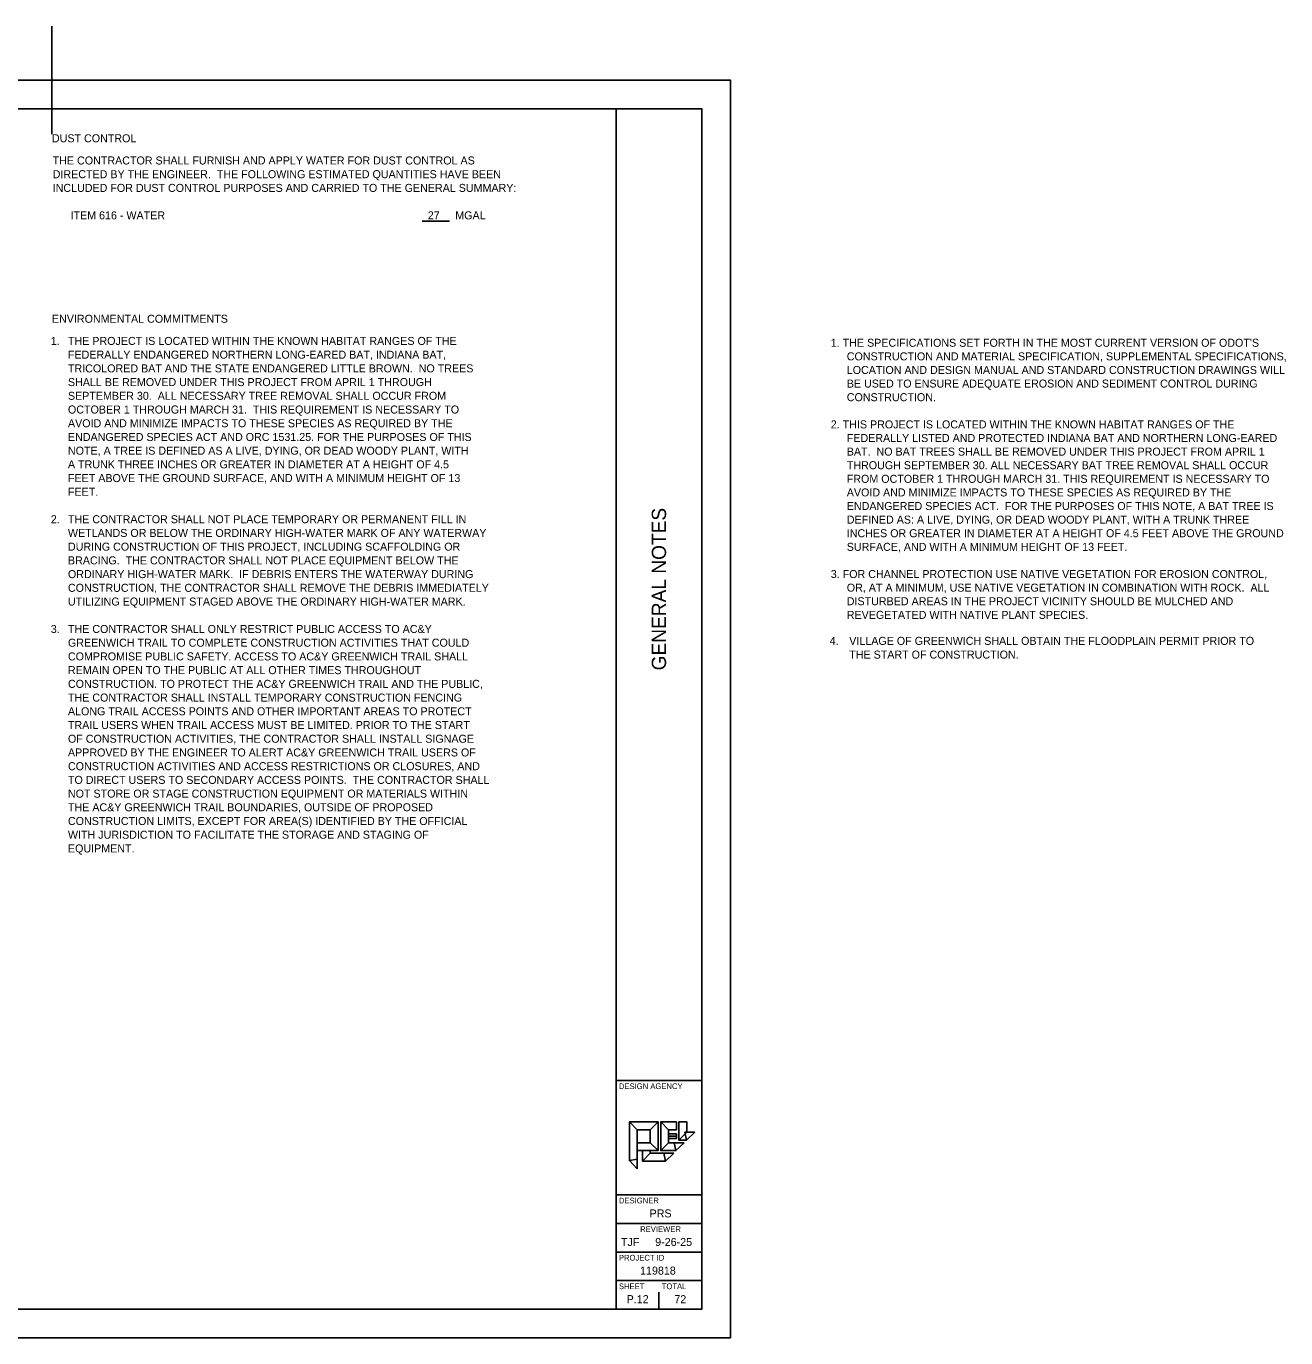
# Model space of a CAD drawing. Extents: x -61 to -14, y -133 to 32.
# Drawn here: x -35.63 to -13.6, y -106.84 to -83.9 of the extents above; entities that cross this region are included whole.
import ezdxf

# ---------------------------------------------------------------- set-up
doc = ezdxf.new("R2010")
doc.units = 0
for name, color, linetype in [('Default', 7, 'Continuous'), ('SC_Scratch1', 7, 'Continuous'), ('SH_Border', 7, 'Continuous'), ('SH_Cut_Line', 7, 'Continuous'), ('SH_Data', 7, 'Continuous'), ('SH_Text', 7, 'Continuous')]:
    doc.layers.add(name, color=color, linetype=linetype)

msp = doc.modelspace()

# ---------------------------------------------------------------- linework, layer by layer
at = {"layer": 'Default'}
msp.add_line((-24.395, -103.318), (-24.258, -103.318), dxfattribs=at)
for points in [[(-25.081, -103.744), (-25.081, -103.067), (-24.944, -103.204), (-24.944, -103.716)], [(-25.081, -103.067), (-24.578, -103.067), (-24.715, -103.204), (-24.944, -103.204)], [(-24.578, -103.067), (-24.578, -103.569), (-24.715, -103.433), (-24.715, -103.204)], [(-24.533, -103.569), (-24.533, -103.067), (-24.395, -103.204), (-24.395, -103.433)], [(-24.533, -103.067), (-24.258, -103.067), (-24.258, -103.204), (-24.395, -103.204)], [(-24.213, -103.387), (-24.213, -103.067), (-24.075, -103.067), (-24.075, -103.249)], [(-24.578, -103.569), (-24.944, -103.569), (-24.944, -103.433), (-24.715, -103.433)], [(-24.267, -103.569), (-24.533, -103.569), (-24.395, -103.433), (-24.295, -103.433)], [(-24.258, -103.277), (-24.258, -103.36), (-24.394, -103.36), (-24.394, -103.277)], [(-24.121, -103.433), (-24.267, -103.569), (-24.295, -103.433)], [(-24.084, -103.387), (-24.213, -103.387), (-24.075, -103.249), (-24.112, -103.249)], [(-23.938, -103.249), (-24.084, -103.387), (-24.112, -103.249)], [(-24.853, -103.753), (-24.853, -103.569), (-24.715, -103.569), (-24.715, -103.616)], [(-24.45, -103.753), (-24.853, -103.753), (-24.715, -103.616), (-24.478, -103.616)], [(-24.304, -103.616), (-24.45, -103.753), (-24.478, -103.616)], [(-24.944, -103.889), (-25.081, -103.744), (-24.944, -103.716)]]:
    msp.add_lwpolyline(points, close=True, dxfattribs=at)
at = {"layer": 'SC_Scratch1'}
msp.add_line((-35.184, -85.79), (-35.184, -83.9), dxfattribs=at)
at = {"layer": 'SH_Border'}
for p, q in [((-25.314, -106.343), (-25.314, -85.343)), ((-25.314, -102.343), (-23.814, -102.343)), ((-25.314, -104.343), (-23.814, -104.343)), ((-25.314, -104.843), (-23.814, -104.843)), ((-25.314, -105.343), (-23.814, -105.343)), ((-25.314, -105.843), (-23.814, -105.843))]:
    msp.add_line(p, q, dxfattribs=at)
msp.add_lwpolyline([(-55.814, -85.343), (-23.814, -85.343), (-23.814, -106.343), (-55.814, -106.343)], close=True, dxfattribs=at)
at = {"layer": 'SH_Cut_Line'}
msp.add_lwpolyline([(-57.314, -106.843), (-23.314, -106.843), (-23.314, -84.843), (-57.314, -84.843)], close=True, dxfattribs=at)
at = {"layer": 'SH_Data'}
for p, q in [((-24.564, -103.343), (-24.564, -103.343)), ((-24.939, -106.168), (-24.939, -106.168)), ((-24.564, -106.343), (-24.564, -106.043))]:
    msp.add_line(p, q, dxfattribs=at)
at = {"layer": 'SH_Text'}
msp.add_line((-28.709, -87.31), (-28.228, -87.31), dxfattribs=at)

# ---------------------------------------------------------------- texts
at = {"layer": 'SH_Data'}
msp.add_text('GENERAL NOTES', height=0.25, rotation=90, dxfattribs=at).set_placement((-24.439, -95.168))
for s, height, p in [('DESIGN AGENCY', 0.1, (-25.264, -102.493)), ('DESIGNER', 0.1, (-25.264, -104.493)), ('PRS', 0.14, (-24.727, -104.738)), ('REVIEWER', 0.1, (-24.892, -104.993)), ('TJF', 0.14, (-25.228, -105.238)), ('9-26-25', 0.14, (-24.629, -105.238)), ('PROJECT ID', 0.1, (-25.264, -105.493)), ('119818', 0.14, (-24.894, -105.738)), ('SHEET', 0.1, (-25.264, -105.993)), ('TOTAL', 0.1, (-24.514, -105.993)), ('P.12', 0.14, (-25.129, -106.238)), ('72', 0.14, (-24.294, -106.238))]:
    msp.add_text(s, height=height, dxfattribs=at).set_placement(p)
at = {"layer": 'SH_Text'}
for s, p in [('DUST CONTROL', (-35.184, -85.93)), ('THE CONTRACTOR SHALL FURNISH AND APPLY WATER FOR DUST CONTROL AS ', (-35.171, -86.318)), ('DIRECTED BY THE ENGINEER.  THE FOLLOWING ESTIMATED QUANTITIES HAVE BEEN', (-35.171, -86.558)), ('INCLUDED FOR DUST CONTROL PURPOSES AND CARRIED TO THE GENERAL SUMMARY:', (-35.171, -86.798)), ('      ITEM 616 - WATER ', (-35.171, -87.278)), ('27', (-28.608, -87.278)), ('MGAL', (-28.127, -87.278)), ('ENVIRONMENTAL COMMITMENTS', (-35.184, -89.087)), ('1.', (-35.204, -89.475)), ('THE PROJECT IS LOCATED WITHIN THE KNOWN HABITAT RANGES OF THE ', (-34.904, -89.475)), ("1. THE SPECIFICATIONS SET FORTH IN THE MOST CURRENT VERSION OF ODOT'S ", (-21.557, -89.507)), ('FEDERALLY ENDANGERED NORTHERN LONG-EARED BAT, INDIANA BAT, ', (-34.904, -89.715)), ('CONSTRUCTION AND MATERIAL SPECIFICATION, SUPPLEMENTAL SPECIFICATIONS, ', (-21.277, -89.745)), ('TRICOLORED BAT AND THE STATE ENDANGERED LITTLE BROWN.  NO TREES ', (-34.904, -89.955)), ('LOCATION AND DESIGN MANUAL AND STANDARD CONSTRUCTION DRAWINGS WILL ', (-21.277, -89.983)), ('SHALL BE REMOVED UNDER THIS PROJECT FROM APRIL 1 THROUGH ', (-34.904, -90.195)), ('BE USED TO ENSURE ADEQUATE EROSION AND SEDIMENT CONTROL DURING ', (-21.277, -90.221)), ('SEPTEMBER 30.  ALL NECESSARY TREE REMOVAL SHALL OCCUR FROM ', (-34.904, -90.435)), ('CONSTRUCTION.', (-21.277, -90.459)), ('OCTOBER 1 THROUGH MARCH 31.  THIS REQUIREMENT IS NECESSARY TO ', (-34.904, -90.675)), ('AVOID AND MINIMIZE IMPACTS TO THESE SPECIES AS REQUIRED BY THE ', (-34.904, -90.915)), ('2. THIS PROJECT IS LOCATED WITHIN THE KNOWN HABITAT RANGES OF THE ', (-21.557, -90.935)), ('ENDANGERED SPECIES ACT AND ORC 1531.25. FOR THE PURPOSES OF THIS ', (-34.904, -91.155)), ('FEDERALLY LISTED AND PROTECTED INDIANA BAT AND NORTHERN LONG-EARED ', (-21.277, -91.173)), ('NOTE, A TREE IS DEFINED AS A LIVE, DYING, OR DEAD WOODY PLANT, WITH ', (-34.904, -91.395)), ('BAT.  NO BAT TREES SHALL BE REMOVED UNDER THIS PROJECT FROM APRIL 1 ', (-21.277, -91.411)), ('A TRUNK THREE INCHES OR GREATER IN DIAMETER AT A HEIGHT OF 4.5 ', (-34.904, -91.634)), ('THROUGH SEPTEMBER 30. ALL NECESSARY BAT TREE REMOVAL SHALL OCCUR ', (-21.277, -91.649)), ('FEET ABOVE THE GROUND SURFACE, AND WITH A MINIMUM HEIGHT OF 13 ', (-34.904, -91.874)), ('FROM OCTOBER 1 THROUGH MARCH 31. THIS REQUIREMENT IS NECESSARY TO ', (-21.277, -91.887)), ('FEET.', (-34.904, -92.114)), ('AVOID AND MINIMIZE IMPACTS TO THESE SPECIES AS REQUIRED BY THE ', (-21.277, -92.125)), ('ENDANGERED SPECIES ACT.  FOR THE PURPOSES OF THIS NOTE, A BAT TREE IS ', (-21.277, -92.363)), ('2.', (-35.204, -92.594)), ('THE CONTRACTOR SHALL NOT PLACE TEMPORARY OR PERMANENT FILL IN ', (-34.904, -92.594)), ('DEFINED AS: A LIVE, DYING, OR DEAD WOODY PLANT, WITH A TRUNK THREE ', (-21.277, -92.601)), ('WETLANDS OR BELOW THE ORDINARY HIGH-WATER MARK OF ANY WATERWAY ', (-34.904, -92.834)), ('INCHES OR GREATER IN DIAMETER AT A HEIGHT OF 4.5 FEET ABOVE THE GROUND ', (-21.277, -92.839)), ('DURING CONSTRUCTION OF THIS PROJECT, INCLUDING SCAFFOLDING OR ', (-34.904, -93.074)), ('SURFACE, AND WITH A MINIMUM HEIGHT OF 13 FEET.', (-21.277, -93.077)), ('BRACING.  THE CONTRACTOR SHALL NOT PLACE EQUIPMENT BELOW THE ', (-34.904, -93.314)), ('ORDINARY HIGH-WATER MARK.  IF DEBRIS ENTERS THE WATERWAY DURING ', (-34.904, -93.554)), ('3. FOR CHANNEL PROTECTION USE NATIVE VEGETATION FOR EROSION CONTROL, ', (-21.557, -93.553)), ('CONSTRUCTION, THE CONTRACTOR SHALL REMOVE THE DEBRIS IMMEDIATELY ', (-34.904, -93.794)), ('OR, AT A MINIMUM, USE NATIVE VEGETATION IN COMBINATION WITH ROCK.  ALL ', (-21.277, -93.791)), ('UTILIZING EQUIPMENT STAGED ABOVE THE ORDINARY HIGH-WATER MARK.', (-34.904, -94.034)), ('DISTURBED AREAS IN THE PROJECT VICINITY SHOULD BE MULCHED AND ', (-21.277, -94.029)), ('REVEGETATED WITH NATIVE PLANT SPECIES.', (-21.277, -94.267)), ('3.', (-35.204, -94.514)), ('THE CONTRACTOR SHALL ONLY RESTRICT PUBLIC ACCESS TO AC&Y ', (-34.904, -94.514)), ('GREENWICH TRAIL TO COMPLETE CONSTRUCTION ACTIVITIES THAT COULD ', (-34.904, -94.754)), ('4.', (-21.577, -94.722)), ('VILLAGE OF GREENWICH SHALL OBTAIN THE FLOODPLAIN PERMIT PRIOR TO ', (-21.234, -94.722)), ('COMPROMISE PUBLIC SAFETY. ACCESS TO AC&Y GREENWICH TRAIL SHALL ', (-34.904, -94.994)), ('THE START OF CONSTRUCTION.', (-21.234, -94.962)), ('REMAIN OPEN TO THE PUBLIC AT ALL OTHER TIMES THROUGHOUT ', (-34.904, -95.234)), ('CONSTRUCTION. TO PROTECT THE AC&Y GREENWICH TRAIL AND THE PUBLIC, ', (-34.904, -95.474)), ('THE CONTRACTOR SHALL INSTALL TEMPORARY CONSTRUCTION FENCING ', (-34.904, -95.714)), ('ALONG TRAIL ACCESS POINTS AND OTHER IMPORTANT AREAS TO PROTECT ', (-34.904, -95.954)), ('TRAIL USERS WHEN TRAIL ACCESS MUST BE LIMITED. PRIOR TO THE START ', (-34.904, -96.194)), ('OF CONSTRUCTION ACTIVITIES, THE CONTRACTOR SHALL INSTALL SIGNAGE ', (-34.904, -96.434)), ('APPROVED BY THE ENGINEER TO ALERT AC&Y GREENWICH TRAIL USERS OF ', (-34.904, -96.674)), ('CONSTRUCTION ACTIVITIES AND ACCESS RESTRICTIONS OR CLOSURES, AND ', (-34.904, -96.914)), ('TO DIRECT USERS TO SECONDARY ACCESS POINTS.  THE CONTRACTOR SHALL ', (-34.904, -97.154)), ('NOT STORE OR STAGE CONSTRUCTION EQUIPMENT OR MATERIALS WITHIN ', (-34.904, -97.394)), ('THE AC&Y GREENWICH TRAIL BOUNDARIES, OUTSIDE OF PROPOSED ', (-34.904, -97.633)), ('CONSTRUCTION LIMITS, EXCEPT FOR AREA(S) IDENTIFIED BY THE OFFICIAL ', (-34.904, -97.873)), ('WITH JURISDICTION TO FACILITATE THE STORAGE AND STAGING OF ', (-34.904, -98.113)), ('EQUIPMENT.', (-34.904, -98.353))]:
    msp.add_text(s, height=0.14, dxfattribs=at).set_placement(p)

doc.saveas('drawing.dxf')
